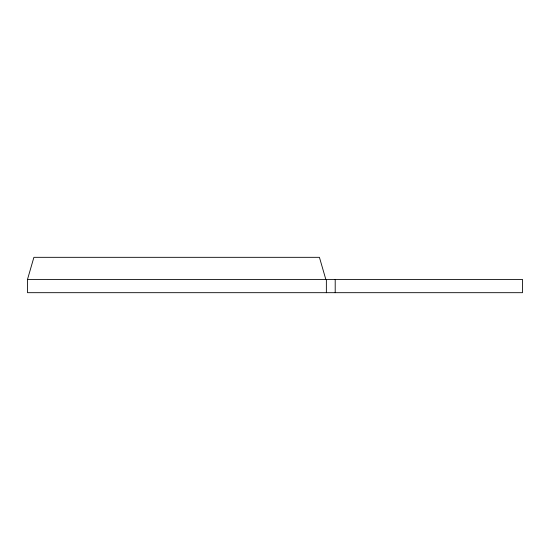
<?xml version="1.0" encoding="UTF-8"?>
<svg xmlns="http://www.w3.org/2000/svg" width="550" height="550" viewBox="0 0 550 550"><rect width="100%" height="100%" fill="white"/><g stroke="black" fill="none" stroke-linecap="round" stroke-linejoin="round"><path stroke-width="0.82" d="M27.5 279.421L522.5 279.421L522.5 292.683L27.5 292.683L27.5 279.421L33.901 257.324L319.426 257.324L325.827 279.421M335.204 279.421L335.204 292.683M326.363 279.421L326.363 292.683"/></g></svg>
